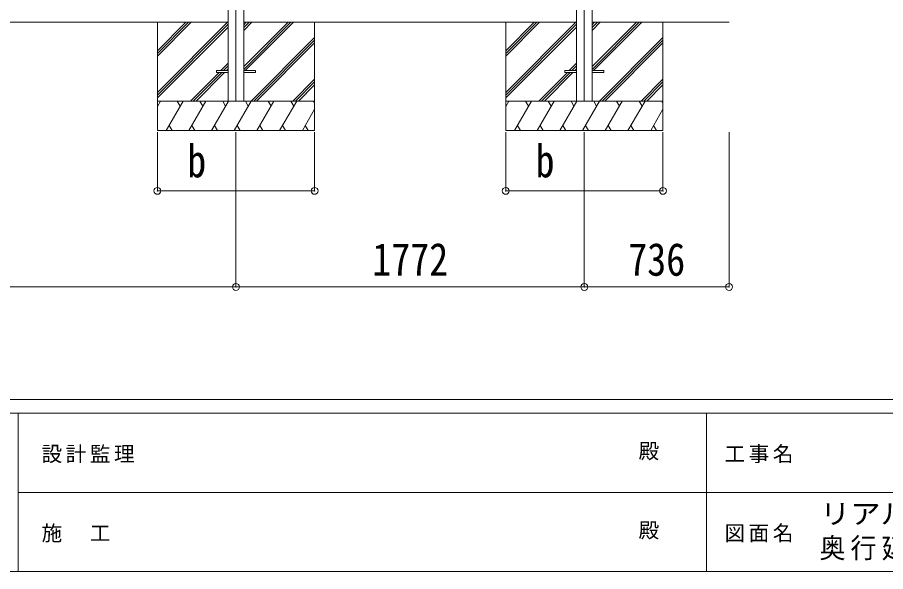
# Model space of a CAD drawing. Units: millimetres at full size. Extents: x -9783 to 9892, y -6828 to 6752.
# Drawn here: x -3974 to 443, y -6828 to -4011 of the extents above; entities that cross this region are included whole.
import ezdxf
from ezdxf.enums import TextEntityAlignment as Align

# ---------------------------------------------------------------- set-up
doc = ezdxf.new("R2010")
doc.units = ezdxf.units.MM
doc.header["$LTSCALE"] = 35
doc.header["$PDMODE"] = 32
doc.header["$PDSIZE"] = 35
for name, color, linetype, lineweight in [('0-0_0', 7, 'Continuous', 9), ('0-1_本体', 4, 'Continuous', 9), ('0-2_部品', 7, 'Continuous', 9), ('0-8_PARTS2', 2, 'Continuous', 9), ('0-A_寸法', 6, 'Continuous', 9), ('F-0_240', 7, 'Continuous', 9)]:
    doc.layers.add(name, color=color, linetype=linetype, lineweight=lineweight)
doc.styles.add('ＭＳ ゴシック', font='')
doc.styles.get('ＭＳ ゴシック').set_extended_font_data('MS Gothic')

msp = doc.modelspace()

# ---------------------------------------------------------------- linework, layer by layer
at = {"layer": '0-0_0'}
for p, q in [((-2901.42, -4036.17), (-5722.42, -4036.17)), ((-3261.92, -4036.17), (-3261.92, -4586.17)), ((-3261.92, -4392.48), (-2905.61, -4036.17)), ((-3261.92, -4180.35), (-3117.74, -4036.17)), ((-3261.92, -4194.49), (-3103.6, -4036.17)), ((-3261.92, -4208.63), (-3089.45, -4036.17)), ((-3261.92, -4406.62), (-2901.42, -4046.12)), ((-3261.92, -4420.76), (-2901.42, -4060.27)), ((-2822.42, -4261.35), (-2597.24, -4036.17)), ((-2822.42, -4275.49), (-2583.1, -4036.17)), ((-2822.42, -4077.5), (-2781.09, -4036.17)), ((-2822.42, -4063.36), (-2795.23, -4036.17)), ((-2822.42, -4049.22), (-2809.37, -4036.17)), ((-1129.41, -4036.17), (-2822.42, -4036.17)), ((-2814.46, -4281.67), (-2568.95, -4036.17)), ((-2461.92, -4036.17), (-2461.92, -4586.17)), ((-2785.11, -4436.17), (-2461.92, -4112.98)), ((-2770.97, -4436.17), (-2461.92, -4127.12)), ((-2756.82, -4436.17), (-2461.92, -4141.27)), ((-2938.97, -4281.67), (-2901.42, -4244.11)), ((-2924.83, -4281.67), (-2901.42, -4258.26)), ((-2910.69, -4281.67), (-2901.42, -4272.4)), ((-3093.47, -4436.17), (-2947.97, -4290.67)), ((-3079.33, -4436.17), (-2933.83, -4290.67)), ((-3065.19, -4436.17), (-2919.69, -4290.67)), ((-2572.97, -4436.17), (-2461.92, -4325.11)), ((-2558.83, -4436.17), (-2461.92, -4339.25)), ((-2544.69, -4436.17), (-2461.92, -4353.4)), ((-2461.92, -4436.17), (-3261.92, -4436.17)), ((-3261.92, -4463.67), (-3246.04, -4436.17)), ((-3217.17, -4586.17), (-3130.57, -4436.17)), ((-3145.57, -4462.15), (-3160.57, -4436.17)), ((-3101.7, -4586.17), (-3015.1, -4436.17)), ((-3030.1, -4462.15), (-3045.1, -4436.17)), ((-2986.23, -4586.17), (-2899.63, -4436.17)), ((-2914.63, -4462.15), (-2929.63, -4436.17)), ((-2870.76, -4586.17), (-2784.16, -4436.17)), ((-2799.16, -4462.15), (-2814.16, -4436.17)), ((-2755.29, -4586.17), (-2668.69, -4436.17)), ((-2683.69, -4462.15), (-2698.69, -4436.17)), ((-2639.82, -4586.17), (-2553.22, -4436.17)), ((-2583.22, -4436.17), (-2568.22, -4462.15)), ((-2467.75, -4436.17), (-2461.92, -4446.27)), ((-2524.35, -4586.17), (-2461.92, -4478.03)), ((-3261.92, -4586.17), (-2461.92, -4586.17)), ((-3202.17, -4560.19), (-3187.17, -4586.17)), ((-3086.7, -4560.19), (-3071.7, -4586.17)), ((-2971.23, -4560.19), (-2956.23, -4586.17)), ((-2855.76, -4560.19), (-2840.76, -4586.17)), ((-2740.29, -4560.19), (-2725.29, -4586.17)), ((-2624.82, -4560.19), (-2609.82, -4586.17)), ((-2509.35, -4560.19), (-2494.35, -4586.17))]:
    msp.add_line(p, q, dxfattribs=at)
at = {"layer": '0-1_本体'}
for p, q in [((-2901.42, -1459.08), (-2901.42, -4436.17)), ((-2822.42, -1459.08), (-2822.42, -4436.17)), ((-1129.41, -1459.08), (-1129.41, -4436.17)), ((-1050.41, -1459.08), (-1050.41, -4436.17))]:
    msp.add_line(p, q, dxfattribs=at)
at = {"layer": '0-2_部品'}
for p, q in [((-1489.91, -4036.17), (-1489.91, -4586.17)), ((-1489.91, -4392.48), (-1133.6, -4036.17)), ((-1489.91, -4180.35), (-1345.74, -4036.17)), ((-1489.91, -4194.49), (-1331.59, -4036.17)), ((-1489.91, -4208.63), (-1317.45, -4036.17)), ((-1489.91, -4406.62), (-1129.41, -4046.12)), ((-1489.91, -4420.76), (-1129.41, -4060.27)), ((-353.91, -4036.17), (-1050.41, -4036.17)), ((-1050.41, -4261.35), (-825.24, -4036.17)), ((-1050.41, -4275.49), (-811.09, -4036.17)), ((-1050.41, -4077.5), (-1009.08, -4036.17)), ((-1050.41, -4063.36), (-1023.23, -4036.17)), ((-1050.41, -4049.22), (-1037.37, -4036.17)), ((-1042.45, -4281.67), (-796.95, -4036.17)), ((-689.91, -4036.17), (-689.91, -4586.17)), ((-1013.11, -4436.17), (-689.91, -4112.98)), ((-998.96, -4436.17), (-689.91, -4127.12)), ((-984.82, -4436.17), (-689.91, -4141.27)), ((-1166.97, -4281.67), (-1129.41, -4244.11)), ((-1152.83, -4281.67), (-1129.41, -4258.26)), ((-1138.69, -4281.67), (-1129.41, -4272.4)), ((-1321.47, -4436.17), (-1175.97, -4290.67)), ((-1307.33, -4436.17), (-1161.83, -4290.67)), ((-1293.19, -4436.17), (-1147.69, -4290.67)), ((-800.97, -4436.17), (-689.91, -4325.11)), ((-786.83, -4436.17), (-689.91, -4339.25)), ((-772.69, -4436.17), (-689.91, -4353.4)), ((-689.91, -4436.17), (-1489.91, -4436.17)), ((-1489.91, -4463.67), (-1474.04, -4436.17)), ((-1445.17, -4586.17), (-1358.57, -4436.17)), ((-1373.57, -4462.15), (-1388.57, -4436.17)), ((-1329.7, -4586.17), (-1243.1, -4436.17)), ((-1258.1, -4462.15), (-1273.1, -4436.17)), ((-1214.23, -4586.17), (-1127.63, -4436.17)), ((-1142.63, -4462.15), (-1157.63, -4436.17)), ((-1098.76, -4586.17), (-1012.16, -4436.17)), ((-1027.16, -4462.15), (-1042.16, -4436.17)), ((-983.29, -4586.17), (-896.69, -4436.17)), ((-911.69, -4462.15), (-926.69, -4436.17)), ((-867.82, -4586.17), (-781.22, -4436.17)), ((-811.22, -4436.17), (-796.22, -4462.15)), ((-695.75, -4436.17), (-689.91, -4446.27)), ((-752.35, -4586.17), (-689.91, -4478.03)), ((-1489.91, -4586.17), (-689.91, -4586.17)), ((-1430.17, -4560.19), (-1415.17, -4586.17)), ((-1314.7, -4560.19), (-1299.7, -4586.17)), ((-1199.23, -4560.19), (-1184.23, -4586.17)), ((-1083.76, -4560.19), (-1068.76, -4586.17)), ((-968.29, -4560.19), (-953.29, -4586.17)), ((-852.82, -4560.19), (-837.82, -4586.17)), ((-737.35, -4560.19), (-722.35, -4586.17))]:
    msp.add_line(p, q, dxfattribs=at)
at = {"layer": '0-2_部品', "color": 4}
for p, q in [((-2961.92, -4281.67), (-2901.42, -4281.67)), ((-2961.92, -4281.67), (-2961.92, -4290.67)), ((-2822.42, -4281.67), (-2761.92, -4281.67)), ((-2761.92, -4281.67), (-2761.92, -4290.67)), ((-1189.91, -4281.67), (-1129.41, -4281.67)), ((-1189.91, -4281.67), (-1189.91, -4290.67)), ((-1050.41, -4281.67), (-989.91, -4281.67)), ((-989.91, -4281.67), (-989.91, -4290.67)), ((-2901.42, -4290.67), (-2961.92, -4290.67)), ((-2761.92, -4290.67), (-2822.42, -4290.67)), ((-1129.41, -4290.67), (-1189.91, -4290.67)), ((-989.91, -4290.67), (-1050.41, -4290.67))]:
    msp.add_line(p, q, dxfattribs=at)
at = {"layer": '0-8_PARTS2'}
for p, q in [((-2861.92, -1456.29), (-2861.92, -4438.97)), ((-1089.91, -1456.29), (-1089.91, -4438.97))]:
    msp.add_line(p, q, dxfattribs=at)
at = {"layer": '0-A_寸法'}
for p, q in [((-3261.92, -4892.83), (-3261.92, -4594.17)), ((-2861.92, -5381.35), (-2861.92, -4594.17)), ((-2461.92, -4892.83), (-2461.92, -4594.17)), ((-1489.91, -4892.83), (-1489.91, -4594.17)), ((-1089.91, -5381.35), (-1089.91, -4594.17)), ((-689.91, -4892.83), (-689.91, -4594.17)), ((-353.91, -5381.35), (-353.91, -4594.17)), ((-3261.92, -4892.83), (-2461.92, -4892.83)), ((-1489.91, -4892.83), (-689.91, -4892.83)), ((-5761.92, -5381.35), (-2861.92, -5381.35)), ((-2861.92, -5381.35), (-1089.91, -5381.35)), ((-1089.91, -5381.35), (-353.91, -5381.35))]:
    msp.add_line(p, q, dxfattribs=at)
for p in [(-3261.92, -4892.83), (-2461.92, -4892.83), (-1489.91, -4892.83), (-689.91, -4892.83), (-2861.92, -5381.35), (-1089.91, -5381.35), (-353.91, -5381.35)]:
    msp.add_point(p, dxfattribs=at)
at = {"layer": 'F-0_240', "color": 5}
for p, q in [((-9783.03, -5953.1), (9396.97, -5953.1)), ((-9783.03, -6023.1), (6285.75, -6023.1)), ((-3969.25, -6023.1), (-3969.25, -6828.1)), ((-469.25, -6023.1), (-469.25, -6828.1)), ((-3969.25, -6425.6), (3205.75, -6425.6)), ((-9783.03, -6828.1), (9396.97, -6828.1))]:
    msp.add_line(p, q, dxfattribs=at)

# ---------------------------------------------------------------- texts
at = {"layer": '0-A_寸法', "color": 7, "style": 'ＭＳ ゴシック', "width": 0.85}
for s, p in [('b', (-3110.04, -4873.83)), ('b', (-1338.04, -4873.83)), ('1772', (-2168.42, -5374.35)), ('736', (-866.29, -5374.35))]:
    msp.add_text(s, height=166.8, dxfattribs=at).set_placement(p, align=Align.BOTTOM_LEFT)
at = {"layer": 'F-0_240', "style": 'ＭＳ ゴシック'}
for p in [(-814.24, -6276.85), (-814.24, -6679.35)]:
    msp.add_text('殿', height=76.98, dxfattribs=at).set_placement(p, align=Align.BOTTOM_LEFT)
at = {"layer": 'F-0_240', "style": 'ＭＳ ゴシック', "width": 1.1}
msp.add_text('リアルポートⅣ\u3000壁付タイプ', height=102.6, dxfattribs=at).set_placement((109.35, -6616.22), align=Align.BOTTOM_LEFT)
at = {"layer": 'F-0_240', "attachment_point": 7, "style": 'ＭＳ ゴシック'}
for s, insert, char_height in [('\\T1.17;設計監理', (-3851.04, -6276.85), 76.98), ('\\T1.17;工事名', (-376.96, -6276.85), 76.98), ('\\T1.17;施\u3000工', (-3851.04, -6679.35), 76.98), ('\\T1.17;図面名', (-376.96, -6679.35), 76.98), ('\\T1.19;\\W0.95;奥行延長(1台用+α)\\~L50+14-W39\\~ロング柱', (105.77, -6786.55), 102.6)]:
    msp.add_mtext(s, dxfattribs=dict(at, insert=insert, char_height=char_height))

doc.saveas('drawing.dxf')
